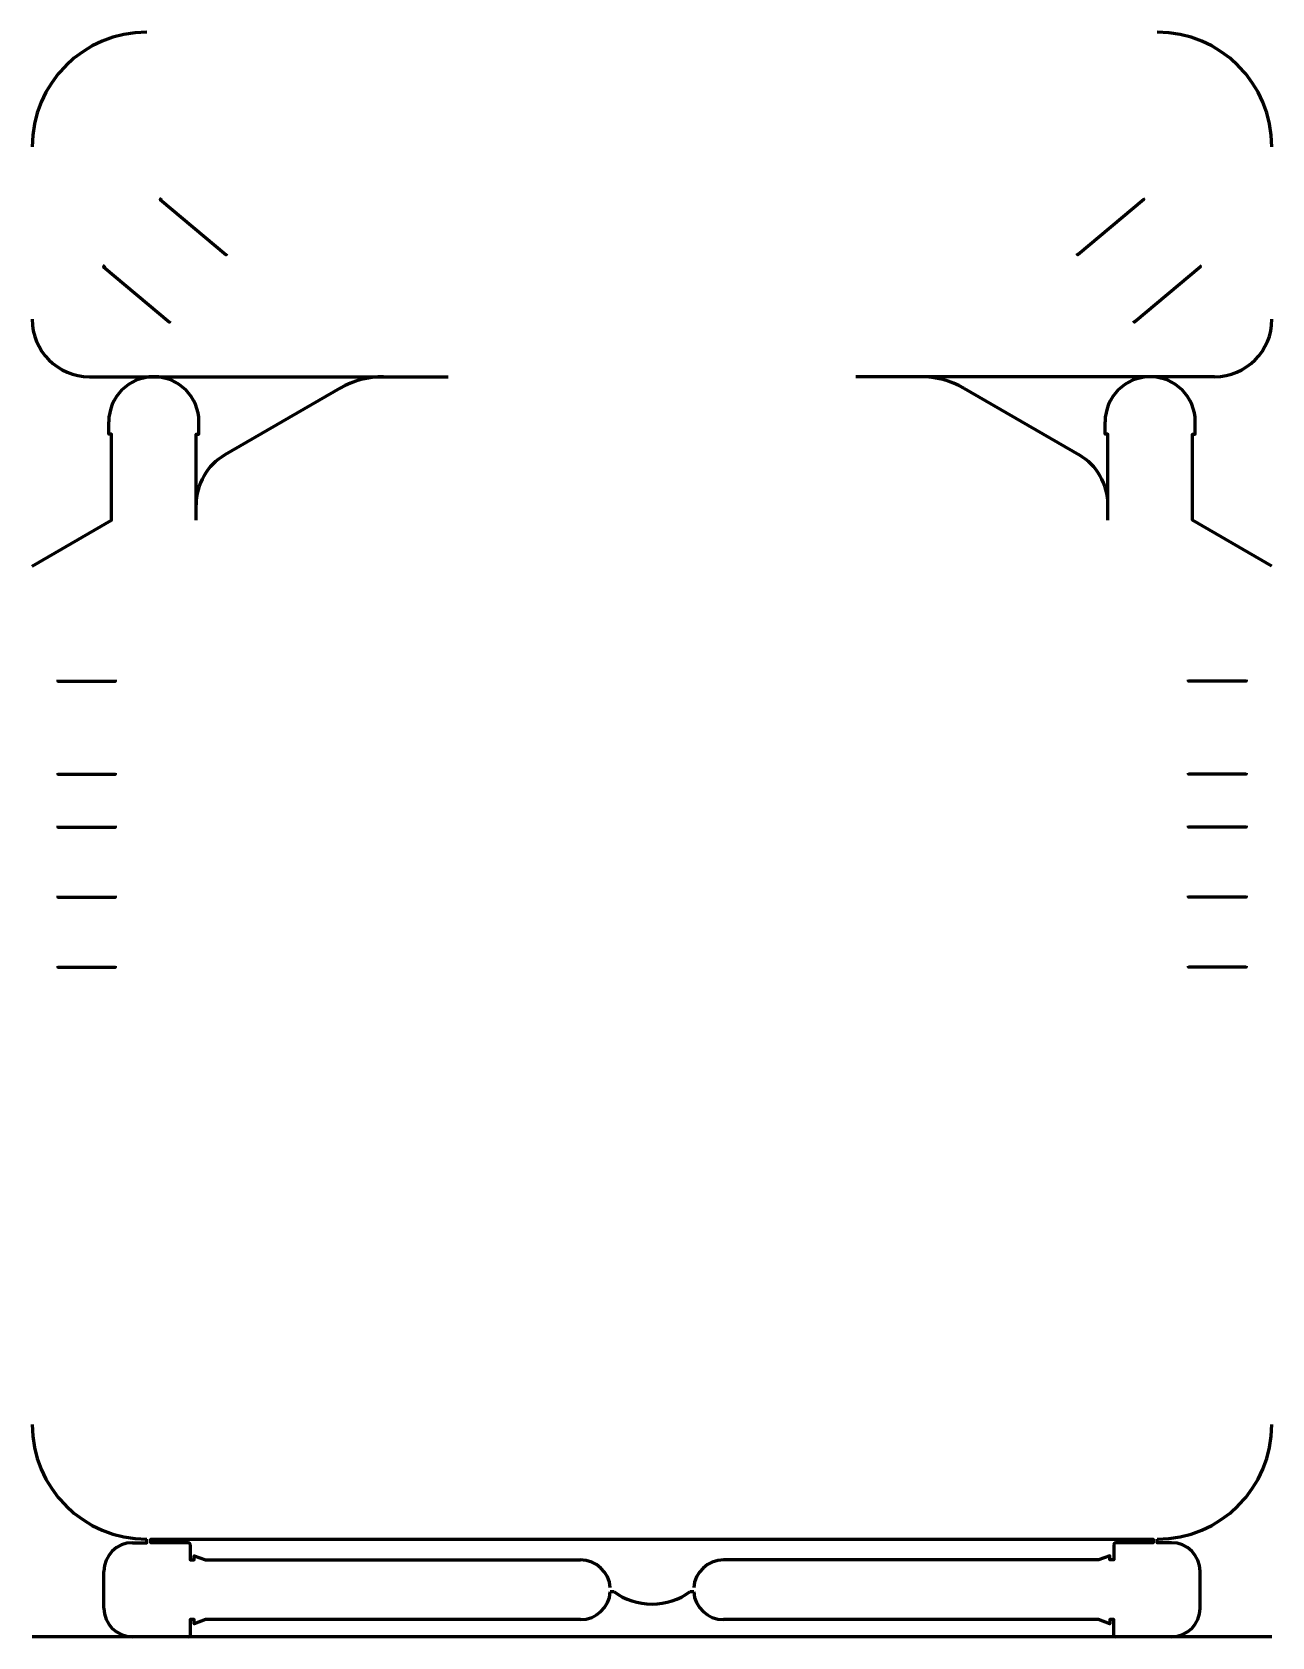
# Model space of a CAD drawing. Extents: x -184 to 32, y -143 to 137.
import ezdxf

# ---------------------------------------------------------------- set-up
doc = ezdxf.new("R2010")
doc.units = 0
doc.layers.add('s001-#def-active-grp', color=7, linetype='CONTINUOUS')
doc.layers.add('s100-laser engrave', color=7, linetype='CONTINUOUS')

msp = doc.modelspace()

# ---------------------------------------------------------------- linework, layer by layer
at = {"layer": 's001-#def-active-grp', "color": 1, "linetype": 'CONTINUOUS', "lineweight": 60, "true_color": 0xff0000}
for p, q in [((-174.07, 76.71), (-111.62, 76.71)), ((21.83, 76.71), (-40.62, 76.71)), ((-130.4, 74.7), (-150.51, 63.08)), ((-21.84, 74.7), (-1.73, 63.08)), ((-171.57, -137.69), (-171.57, -131.29)), ((19.33, -137.69), (19.33, -131.29)), ((-82.78, -134.82), (-83.38, -134.82)), ((-68.86, -134.82), (-69.46, -134.82))]:
    msp.add_line(p, q, dxfattribs=at)
for points in [[(-161.59, 107.78), (-161.79, 107.55), (-150.3, 97.91), (-150.1, 98.14)], [(9.35, 107.78), (9.54, 107.55), (-1.95, 97.91), (-2.14, 98.14)], [(-171.43, 96.06), (-171.62, 95.83), (-160.13, 86.18), (-159.94, 86.41)], [(19.19, 96.06), (19.38, 95.83), (7.89, 86.18), (7.7, 86.41)], [(-184.07, 43.71), (-170.22, 51.71), (-170.22, 66.71), (-170.72, 66.71), (-170.72, 68.85)], [(-155.51, 51.71), (-155.51, 66.71), (-155.01, 66.71), (-155.01, 68.85)], [(3.27, 51.71), (3.27, 66.71), (2.77, 66.71), (2.77, 68.85)], [(31.83, 43.71), (17.98, 51.71), (17.98, 66.71), (18.48, 66.71), (18.48, 68.85)], [(-179.57, 23.91), (-179.57, 23.71), (-169.57, 23.71), (-169.57, 23.91)], [(27.33, 23.91), (27.33, 23.71), (17.33, 23.71), (17.33, 23.91)], [(-179.57, 7.71), (-179.57, 7.51), (-169.57, 7.51), (-169.57, 7.71)], [(27.33, 7.71), (27.33, 7.51), (17.33, 7.51), (17.33, 7.71)], [(-179.57, -1.49), (-179.57, -1.69), (-169.57, -1.69), (-169.57, -1.49)], [(27.33, -1.49), (27.33, -1.69), (17.33, -1.69), (17.33, -1.49)], [(-179.57, -13.69), (-179.57, -13.89), (-169.57, -13.89), (-169.57, -13.69)], [(27.33, -13.69), (27.33, -13.89), (17.33, -13.89), (17.33, -13.69)], [(-179.57, -25.89), (-179.57, -26.09), (-169.57, -26.09), (-169.57, -25.89)], [(27.33, -25.89), (27.33, -26.09), (17.33, -26.09), (17.33, -25.89)], [(-166.57, -126.29), (-164.07, -126.29), (-164.07, -125.69)], [(-156.87, -126.29), (-163.42, -126.29), (-163.42, -125.69), (-76.12, -125.69), (11.18, -125.69), (11.18, -126.29), (4.63, -126.29)], [(14.33, -126.29), (11.83, -126.29), (11.83, -125.69)], [(-156.57, -126.59), (-156.57, -129.29), (-155.82, -129.29), (-155.82, -128.59), (-153.9, -129.29), (-88.57, -129.29)], [(4.33, -126.59), (4.33, -129.29), (3.58, -129.29), (3.58, -128.59), (1.66, -129.29), (-63.67, -129.29)], [(-88.57, -139.69), (-153.9, -139.69), (-155.82, -140.39), (-155.82, -139.69), (-156.57, -139.69), (-156.57, -142.39)], [(4.33, -142.39), (4.33, -139.69), (3.58, -139.69), (3.58, -140.39), (1.66, -139.69), (-63.67, -139.69)]]:
    msp.add_lwpolyline(points, dxfattribs=at)
for centre, radius, start, end in [((-164.07, 116.71), 20, 90, 180), ((11.83, 116.71), 20, 0, 90), ((-174.07, 86.71), 10, 180, -90), ((21.83, 86.71), 10, -90, 0), ((-162.87, 68.85), 7.85, 90, 180), ((-162.87, 68.85), 7.85, 0, 90), ((-122.9, 61.71), 15, 90, 120), ((-29.34, 61.71), 15, 60, 90), ((10.63, 68.85), 7.85, 90, 180), ((10.63, 68.85), 7.85, 0, 90), ((-145.51, 54.42), 10, 120, 180), ((-6.73, 54.42), 10, 0, 60), ((-164.07, -105.69), 20, 180, -90), ((11.83, -105.69), 20, -90, 0), ((-166.57, -131.29), 5, 90, 180), ((-156.87, -126.59), 0.3, 0, 90), ((4.63, -126.59), 0.3, 90, 180), ((14.33, -131.29), 5, 0, 90), ((-88.57, -134.49), 5.2, 3.5833, 90), ((-63.67, -134.49), 5.2, 90, 176.4167), ((-88.57, -134.49), 5.2, -90, -3.5833), ((-76.12, -125.69), 11.3, -126.125, -90), ((-76.12, -125.69), 11.3, -90, -53.875), ((-63.67, -134.49), 5.2, -176.4167, -90), ((-166.57, -137.69), 5, 180, -90), ((14.33, -137.69), 5, -90, 0), ((-156.87, -142.39), 0.3, -90, 0), ((4.63, -142.39), 0.3, 180, -90)]:
    msp.add_arc(centre, radius, start, end, dxfattribs=at)
at = {"layer": 's100-laser engrave', "color": 5, "linetype": 'CONTINUOUS', "lineweight": 60, "true_color": 0x0000ff}
msp.add_lwpolyline([(31.83, -142.69), (-76.12, -142.69), (-184.07, -142.69)], dxfattribs=at)

doc.saveas('drawing.dxf')
